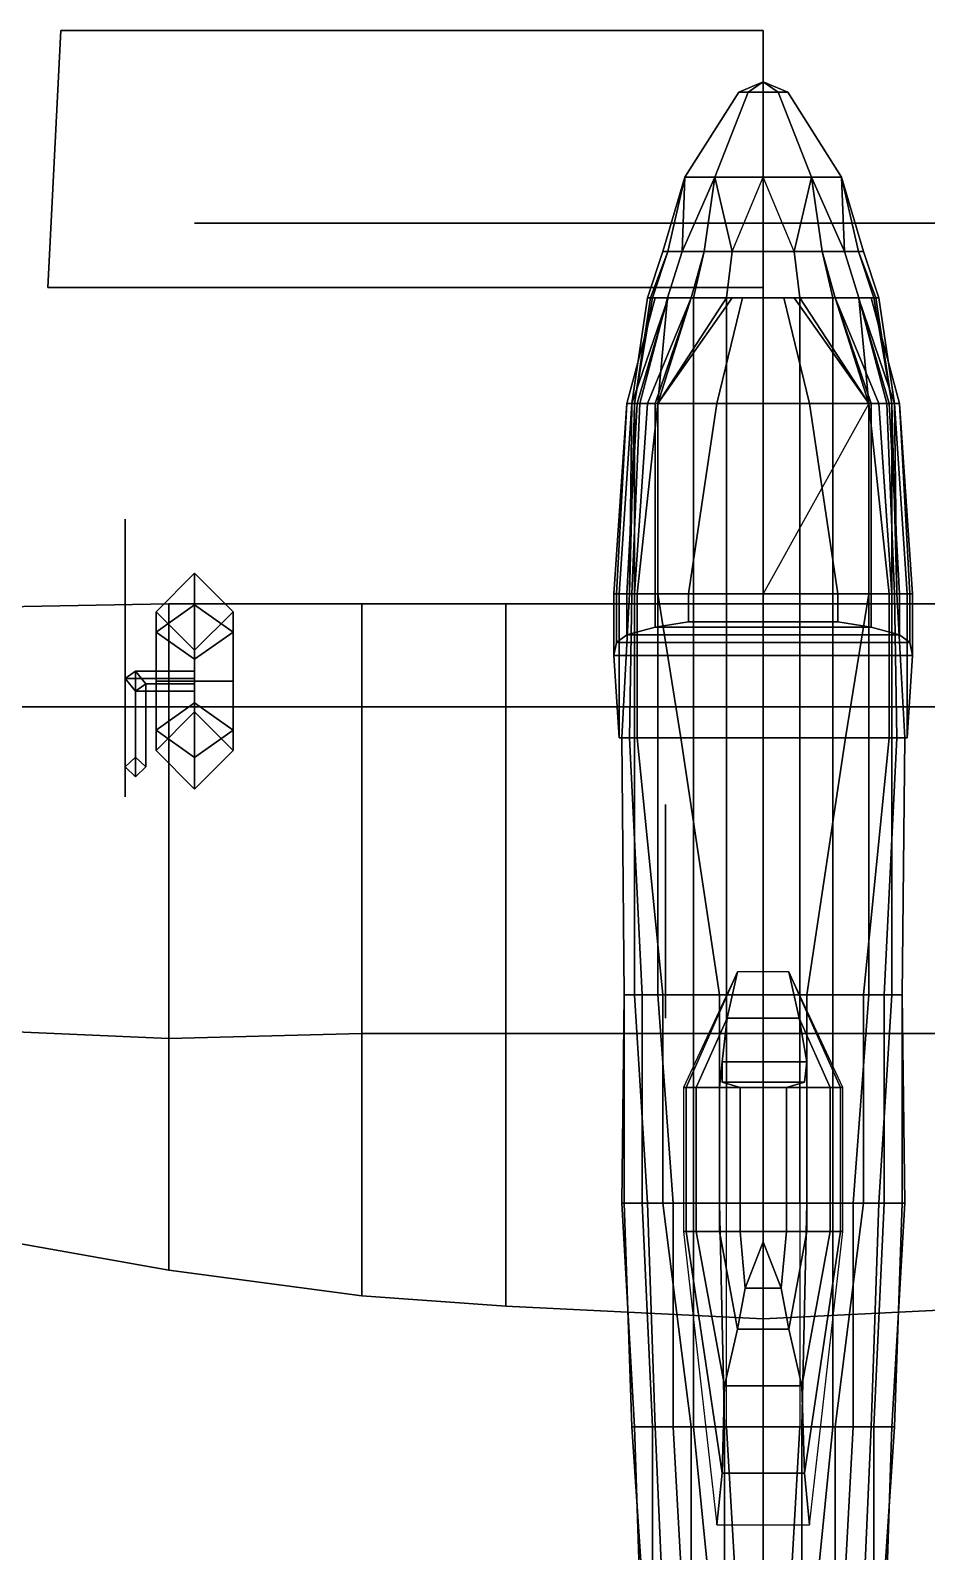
# Model space of a CAD drawing. Header units: millimetres. Extents: x -6.2 to 6.2, y -5.1 to 5.3.
# Drawn here: x -2.85 to 0.64, y -0.58 to 5.33 of the extents above; entities that cross this region are included whole.
import ezdxf

# ---------------------------------------------------------------- set-up
doc = ezdxf.new("R2010")
doc.units = ezdxf.units.MM
for name, color, linetype in [('doors', 4, 'Continuous'), ('propeller', 1, 'Continuous'), ('shassis', 3, 'Continuous'), ('wheels', 2, 'Continuous'), ('wing1', 5, 'Continuous'), ('wing2', 6, 'Continuous')]:
    doc.layers.add(name, color=color, linetype=linetype)

msp = doc.modelspace()

# ---------------------------------------------------------------- linework, layer by layer
for points in [[(-2.78, 4.33, -0.6795), (0, 4.33, -0.6795), (0, 5.33, -0.6995), (-2.73, 5.33, -0.6995)], [(0, 5.33, -0.9495), (0, 4.33, -0.9495), (-2.78, 4.33, -0.9495), (-2.73, 5.33, -0.9495)], [(-2.73, 5.33, -0.9495), (-2.78, 4.33, -0.9495), (-2.78, 4.33, -0.6795), (-2.73, 5.33, -0.6995)], [(-2.73, 5.33, -0.6995), (0, 5.33, -0.6995), (0, 5.33, -0.9495), (-2.73, 5.33, -0.9495)], [(0, 5.33, -0.6995), (0, 4.33, -0.6795), (0, 4.33, -0.9495), (0, 5.33, -0.9495)], [(-0.45, 4.29, 2.46), (-0.4375, 4.29, 2.6021), (-0.3709, 4.47, 2.5705), (-0.39, 4.47, 2.45)], [(-0.43, 4.29, 2.3179), (-0.45, 4.29, 2.46), (-0.39, 4.47, 2.45), (-0.3709, 4.47, 2.3295)], [(-0.4375, 4.29, 2.6021), (-0.3721, 4.29, 2.7304), (-0.3155, 4.47, 2.6792), (-0.3709, 4.47, 2.5705)], [(-0.3721, 4.29, 2.1896), (-0.43, 4.29, 2.3179), (-0.3709, 4.47, 2.3295), (-0.3155, 4.47, 2.2208)], [(-0.3721, 4.29, 2.7304), (-0.2704, 4.29, 2.8321), (-0.2292, 4.47, 2.7655), (-0.3155, 4.47, 2.6792)], [(-0.28, 4.29, 2.08), (-0.3721, 4.29, 2.1896), (-0.3155, 4.47, 2.2208), (-0.2292, 4.47, 2.1345)], [(-0.1421, 4.29, 2), (-0.28, 4.29, 2.08), (-0.2292, 4.47, 2.1345), (-0.1205, 4.47, 2.0791)], [(-0.2704, 4.29, 2.8321), (-0.1421, 4.29, 2.8975), (-0.1205, 4.47, 2.8209), (-0.2292, 4.47, 2.7655)], [(-0.1421, 4.29, 2.8975), (0, 4.29, 2.92), (0, 4.47, 2.84), (-0.1205, 4.47, 2.8209)], [(0, 4.29, 1.96), (-0.1421, 4.29, 2), (-0.1205, 4.47, 2.0791), (0, 4.47, 2.06)], [(0, 4.29, 2.92), (0.1421, 4.29, 2.8975), (0.1205, 4.47, 2.8209), (0, 4.47, 2.84)], [(0.1421, 4.29, 2), (0, 4.29, 1.96), (0, 4.47, 2.06), (0.1205, 4.47, 2.0791)], [(0.1421, 4.29, 2.8975), (0.2704, 4.29, 2.8321), (0.2292, 4.47, 2.7655), (0.1205, 4.47, 2.8209)], [(0.28, 4.29, 2.08), (0.1421, 4.29, 2), (0.1205, 4.47, 2.0791), (0.2292, 4.47, 2.1345)], [(0.2704, 4.29, 2.8321), (0.3721, 4.29, 2.7304), (0.3155, 4.47, 2.6792), (0.2292, 4.47, 2.7655)], [(0.3721, 4.29, 2.1896), (0.28, 4.29, 2.08), (0.2292, 4.47, 2.1345), (0.3155, 4.47, 2.2208)], [(0.3721, 4.29, 2.7304), (0.4375, 4.29, 2.6021), (0.3709, 4.47, 2.5705), (0.3155, 4.47, 2.6792)], [(0.43, 4.29, 2.3179), (0.3721, 4.29, 2.1896), (0.3155, 4.47, 2.2208), (0.3709, 4.47, 2.3295)], [(0.4375, 4.29, 2.6021), (0.45, 4.29, 2.46), (0.39, 4.47, 2.45), (0.3709, 4.47, 2.5705)], [(0.45, 4.29, 2.46), (0.43, 4.29, 2.3179), (0.3709, 4.47, 2.3295), (0.39, 4.47, 2.45)], [(-2.78, 4.33, -0.9495), (0, 4.33, -0.9495), (0, 4.33, -0.6795), (-2.78, 4.33, -0.6795)], [(-0.49, 3.88, 1.44), (-0.53, 3.88, 1.55), (-0.42, 4.29, 1.62), (-0.37, 4.29, 1.51)], [(-0.53, 3.88, 1.55), (-0.53, 3.88, 1.62), (-0.42, 4.29, 1.71), (-0.42, 4.29, 1.62)], [(-0.53, 3.88, 1.62), (-0.51, 3.88, 1.68), (-0.37, 4.29, 1.81), (-0.42, 4.29, 1.71)], [(-0.51, 3.88, 1.68), (-0.45, 3.88, 1.77), (-0.28, 4.29, 1.89), (-0.37, 4.29, 1.81)], [(-0.5, 3.88, 2.28), (-0.51, 3.88, 2.46), (-0.45, 4.29, 2.46), (-0.43, 4.29, 2.3179)], [(-0.51, 3.88, 2.46), (-0.5, 3.88, 2.59), (-0.4375, 4.29, 2.6021), (-0.45, 4.29, 2.46)], [(-0.48, 3.88, 2.16), (-0.5, 3.88, 2.28), (-0.43, 4.29, 2.3179), (-0.3721, 4.29, 2.1896)], [(-0.5, 3.88, 2.59), (-0.41, 3.88, 2.77), (-0.3721, 4.29, 2.7304), (-0.4375, 4.29, 2.6021)], [(-0.42, 3.88, 1.36), (-0.49, 3.88, 1.44), (-0.37, 4.29, 1.51), (-0.28, 4.29, 1.43)], [(-0.41, 3.88, 1.97), (-0.48, 3.88, 2.16), (-0.3721, 4.29, 2.1896), (-0.28, 4.29, 2.08)], [(-0.45, 3.88, 1.77), (-0.41, 3.88, 1.87), (-0.12, 4.29, 1.96), (-0.28, 4.29, 1.89)], [(-0.18, 3.88, 1.28), (-0.42, 3.88, 1.36), (-0.28, 4.29, 1.43), (-0.08, 4.29, 1.35)], [(0.37, 4.29, 1.51), (-0.37, 4.29, 1.51), (-0.42, 4.29, 1.62), (0.42, 4.29, 1.62)], [(0.42, 4.29, 1.62), (-0.42, 4.29, 1.62), (-0.42, 4.29, 1.71), (0.42, 4.29, 1.71)], [(0.42, 4.29, 1.71), (-0.42, 4.29, 1.71), (-0.37, 4.29, 1.81), (0.37, 4.29, 1.81)], [(-0.41, 3.88, 1.87), (0, 3.88, 1.89), (0, 4.29, 1.96), (-0.12, 4.29, 1.96)], [(-0.41, 3.88, 1.87), (-0.41, 3.88, 1.97), (-0.28, 4.29, 2.08), (-0.1421, 4.29, 2)], [(0, 3.88, 1.89), (-0.41, 3.88, 1.87), (-0.1421, 4.29, 2), (0, 4.29, 1.96)], [(-0.41, 3.88, 2.77), (-0.2704, 3.88, 2.9), (-0.2704, 4.29, 2.8321), (-0.3721, 4.29, 2.7304)], [(0.28, 4.29, 1.43), (-0.28, 4.29, 1.43), (-0.37, 4.29, 1.51), (0.37, 4.29, 1.51)], [(0.37, 4.29, 1.81), (-0.37, 4.29, 1.81), (-0.28, 4.29, 1.89), (0.28, 4.29, 1.89)], [(0.08, 4.29, 1.35), (-0.08, 4.29, 1.35), (-0.28, 4.29, 1.43), (0.28, 4.29, 1.43)], [(0.28, 4.29, 1.89), (-0.28, 4.29, 1.89), (-0.12, 4.29, 1.96), (0.12, 4.29, 1.96)], [(-0.2704, 3.88, 2.9), (-0.1421, 3.88, 2.9575), (-0.1421, 4.29, 2.8975), (-0.2704, 4.29, 2.8321)], [(0.18, 3.88, 1.28), (-0.18, 3.88, 1.28), (-0.08, 4.29, 1.35), (0.08, 4.29, 1.35)], [(-0.1421, 3.88, 2.9575), (0, 3.88, 2.98), (0, 4.29, 2.92), (-0.1421, 4.29, 2.8975)], [(0.12, 4.29, 1.96), (0, 4.29, 1.96), (0, 3.88, 1.89), (0.41, 3.88, 1.87)], [(0, 4.29, 1.96), (0.1421, 4.29, 2), (0.41, 3.88, 1.87), (0, 3.88, 1.89)], [(0.1421, 4.29, 2.8975), (0, 4.29, 2.92), (0, 3.88, 2.98), (0.1421, 3.88, 2.9575)], [(0.08, 4.29, 1.35), (0.28, 4.29, 1.43), (0.42, 3.88, 1.36), (0.18, 3.88, 1.28)], [(0.28, 4.29, 1.89), (0.12, 4.29, 1.96), (0.41, 3.88, 1.87), (0.45, 3.88, 1.77)], [(0.1421, 4.29, 2), (0.28, 4.29, 2.08), (0.41, 3.88, 1.97), (0.41, 3.88, 1.87)], [(0.2704, 4.29, 2.8321), (0.1421, 4.29, 2.8975), (0.1421, 3.88, 2.9575), (0.2704, 3.88, 2.9)], [(0.3721, 4.29, 2.7304), (0.2704, 4.29, 2.8321), (0.2704, 3.88, 2.9), (0.41, 3.88, 2.77)], [(0.37, 4.29, 1.81), (0.28, 4.29, 1.89), (0.45, 3.88, 1.77), (0.51, 3.88, 1.68)], [(0.28, 4.29, 1.43), (0.37, 4.29, 1.51), (0.49, 3.88, 1.44), (0.42, 3.88, 1.36)], [(0.28, 4.29, 2.08), (0.3721, 4.29, 2.1896), (0.48, 3.88, 2.16), (0.41, 3.88, 1.97)], [(0.37, 4.29, 1.51), (0.42, 4.29, 1.62), (0.53, 3.88, 1.55), (0.49, 3.88, 1.44)], [(0.42, 4.29, 1.71), (0.37, 4.29, 1.81), (0.51, 3.88, 1.68), (0.53, 3.88, 1.62)], [(0.4375, 4.29, 2.6021), (0.3721, 4.29, 2.7304), (0.41, 3.88, 2.77), (0.5, 3.88, 2.59)], [(0.3721, 4.29, 2.1896), (0.43, 4.29, 2.3179), (0.5, 3.88, 2.28), (0.48, 3.88, 2.16)], [(0.42, 4.29, 1.62), (0.42, 4.29, 1.71), (0.53, 3.88, 1.62), (0.53, 3.88, 1.55)], [(0.43, 4.29, 2.3179), (0.45, 4.29, 2.46), (0.51, 3.88, 2.46), (0.5, 3.88, 2.28)], [(0.45, 4.29, 2.46), (0.4375, 4.29, 2.6021), (0.5, 3.88, 2.59), (0.51, 3.88, 2.46)], [(-0.58, 3.14, 1.74), (-0.56, 3.14, 1.85), (-0.51, 3.88, 1.68), (-0.53, 3.88, 1.62)], [(-0.57, 3.14, 1.63), (-0.58, 3.14, 1.74), (-0.53, 3.88, 1.62), (-0.53, 3.88, 1.55)], [(-0.53, 3.14, 1.48), (-0.57, 3.14, 1.63), (-0.53, 3.88, 1.55), (-0.49, 3.88, 1.44)], [(-0.56, 3.14, 1.85), (-0.5, 3.14, 2), (-0.45, 3.88, 1.77), (-0.51, 3.88, 1.68)], [(-0.42, 3.14, 1.38), (-0.53, 3.14, 1.48), (-0.49, 3.88, 1.44), (-0.42, 3.88, 1.36)], [(-0.51, 3.14, 2.19), (-0.52, 3.14, 2.36), (-0.5, 3.88, 2.28), (-0.48, 3.88, 2.16)], [(-0.52, 3.14, 2.54), (-0.5, 3.14, 2.67), (-0.5, 3.88, 2.59), (-0.51, 3.88, 2.46)], [(-0.52, 3.14, 2.36), (-0.52, 3.14, 2.54), (-0.51, 3.88, 2.46), (-0.5, 3.88, 2.28)], [(-0.49, 3.14, 2.09), (-0.51, 3.14, 2.19), (-0.48, 3.88, 2.16), (-0.41, 3.88, 1.97)], [(-0.5, 3.14, 2), (-0.49, 3.14, 2.09), (-0.41, 3.88, 1.87), (-0.45, 3.88, 1.77)], [(-0.5, 3.14, 2.67), (-0.41, 3.14, 2.84), (-0.41, 3.88, 2.77), (-0.5, 3.88, 2.59)], [(-0.49, 3.14, 2.09), (0, 3.14, 2.07), (0, 3.88, 1.89), (-0.41, 3.88, 1.87)], [(-0.41, 3.14, 1.95), (-0.49, 3.14, 2.09), (-0.41, 3.88, 1.97), (-0.41, 3.88, 1.87)], [(-0.29, 3.14, 1.32), (-0.42, 3.14, 1.38), (-0.42, 3.88, 1.36), (-0.18, 3.88, 1.28)], [(-0.41, 3.14, 2.84), (-0.2704, 3.14, 2.97), (-0.2704, 3.88, 2.9), (-0.41, 3.88, 2.77)], [(0, 3.14, 1.89), (-0.41, 3.14, 1.95), (-0.41, 3.88, 1.87), (0, 3.88, 1.81)], [(0, 3.14, 1.3), (-0.29, 3.14, 1.32), (-0.18, 3.88, 1.28), (0, 3.88, 1.28)], [(-0.2704, 3.14, 2.97), (-0.1421, 3.14, 3.02), (-0.1421, 3.88, 2.9575), (-0.2704, 3.88, 2.9)], [(-0.1421, 3.14, 3.02), (0, 3.14, 3.04), (0, 3.88, 2.98), (-0.1421, 3.88, 2.9575)], [(0, 3.88, 1.81), (0.41, 3.88, 1.87), (0.41, 3.14, 1.95), (0, 3.14, 1.89)], [(0, 3.88, 1.28), (0.18, 3.88, 1.28), (0.29, 3.14, 1.32), (0, 3.14, 1.3)], [(0.41, 3.88, 1.87), (0, 3.88, 1.89), (0, 3.14, 2.07), (0.49, 3.14, 2.09)], [(0.41, 3.88, 1.87), (0.41, 3.88, 1.97), (0, 3.14, 2.07), (0.49, 3.14, 2.09)], [(0.1421, 3.88, 2.9575), (0, 3.88, 2.98), (0, 3.14, 3.04), (0.1421, 3.14, 3.02)], [(0.2704, 3.88, 2.9), (0.1421, 3.88, 2.9575), (0.1421, 3.14, 3.02), (0.2704, 3.14, 2.97)], [(0.18, 3.88, 1.28), (0.42, 3.88, 1.36), (0.42, 3.14, 1.38), (0.29, 3.14, 1.32)], [(0.41, 3.88, 2.77), (0.2704, 3.88, 2.9), (0.2704, 3.14, 2.97), (0.41, 3.14, 2.84)], [(0.45, 3.88, 1.77), (0.41, 3.88, 1.87), (0.49, 3.14, 2.09), (0.5, 3.14, 2)], [(0.5, 3.88, 2.59), (0.41, 3.88, 2.77), (0.41, 3.14, 2.84), (0.5, 3.14, 2.67)], [(0.41, 3.88, 1.97), (0.48, 3.88, 2.16), (0.51, 3.14, 2.19), (0.49, 3.14, 2.09)], [(0.42, 3.88, 1.36), (0.49, 3.88, 1.44), (0.53, 3.14, 1.48), (0.42, 3.14, 1.38)], [(0.51, 3.88, 1.68), (0.45, 3.88, 1.77), (0.5, 3.14, 2), (0.56, 3.14, 1.85)], [(0.48, 3.88, 2.16), (0.5, 3.88, 2.28), (0.52, 3.14, 2.36), (0.51, 3.14, 2.19)], [(0.49, 3.88, 1.44), (0.53, 3.88, 1.55), (0.57, 3.14, 1.63), (0.53, 3.14, 1.48)], [(0.5, 3.88, 2.28), (0.51, 3.88, 2.46), (0.52, 3.14, 2.54), (0.52, 3.14, 2.36)], [(0.51, 3.88, 2.46), (0.5, 3.88, 2.59), (0.5, 3.14, 2.67), (0.52, 3.14, 2.54)], [(0.53, 3.88, 1.62), (0.51, 3.88, 1.68), (0.56, 3.14, 1.85), (0.58, 3.14, 1.74)], [(0.53, 3.88, 1.55), (0.53, 3.88, 1.62), (0.58, 3.14, 1.74), (0.57, 3.14, 1.63)], [(-0.58, 2.9, 1.61), (-0.56, 2.58, 1.85), (-0.56, 3.14, 1.85), (-0.58, 3.14, 1.74)], [(-0.57, 2.95, 1.54), (-0.58, 2.9, 1.61), (-0.58, 3.14, 1.74), (-0.57, 3.14, 1.63)], [(-0.53, 2.98, 1.48), (-0.57, 2.95, 1.54), (-0.57, 3.14, 1.63), (-0.53, 3.14, 1.48)], [(-0.56, 2.58, 1.85), (-0.5, 2.58, 2), (-0.5, 3.14, 2), (-0.56, 3.14, 1.85)], [(-0.52, 2.58, 1.93), (-0.55, 2.58, 2.21), (-0.52, 3.14, 2.36), (-0.51, 3.14, 2.19)], [(-0.55, 2.58, 2.46), (-0.5, 2.58, 2.68), (-0.5, 3.14, 2.67), (-0.52, 3.14, 2.54)], [(-0.55, 2.58, 2.21), (-0.55, 2.58, 2.46), (-0.52, 3.14, 2.54), (-0.52, 3.14, 2.36)], [(-0.42, 3.01, 1.41), (-0.53, 2.98, 1.48), (-0.53, 3.14, 1.48), (-0.42, 3.14, 1.38)], [(-0.49, 2.58, 1.63), (-0.52, 2.58, 1.93), (-0.51, 3.14, 2.19), (-0.49, 3.14, 2.09)], [(-0.5, 2.58, 2), (-0.49, 2.58, 2.09), (-0.49, 3.14, 2.09), (-0.5, 3.14, 2)], [(-0.5, 2.58, 2.68), (-0.41, 2.58, 2.85), (-0.41, 3.14, 2.84), (-0.5, 3.14, 2.67)], [(-0.32, 2.58, 1.51), (-0.49, 2.58, 1.63), (-0.49, 3.14, 2.09), (-0.41, 3.14, 1.95)], [(-0.49, 2.58, 2.09), (0, 2.58, 2.07), (0, 3.14, 2.07), (-0.49, 3.14, 2.09)], [(-0.29, 3.03, 1.37), (-0.42, 3.01, 1.41), (-0.42, 3.14, 1.38), (-0.29, 3.14, 1.32)], [(-0.41, 2.58, 2.85), (-0.2704, 2.58, 2.98), (-0.2704, 3.14, 2.97), (-0.41, 3.14, 2.84)], [(0, 2.58, 1.48), (-0.32, 2.58, 1.51), (-0.41, 3.14, 1.95), (0, 3.14, 1.89)], [(0, 3.03, 1.34), (-0.29, 3.03, 1.37), (-0.29, 3.14, 1.32), (0, 3.14, 1.3)], [(-0.2704, 2.58, 2.98), (-0.1421, 2.58, 3.03), (-0.1421, 3.14, 3.02), (-0.2704, 3.14, 2.97)], [(-0.1421, 2.58, 3.03), (0, 2.58, 3.05), (0, 3.14, 3.04), (-0.1421, 3.14, 3.02)], [(0, 3.14, 1.3), (0.29, 3.14, 1.32), (0.29, 3.03, 1.37), (0, 3.03, 1.34)], [(0, 3.14, 1.89), (0.41, 3.14, 1.95), (0.32, 2.58, 1.51), (0, 2.58, 1.48)], [(0.49, 3.14, 2.09), (0, 3.14, 2.07), (0, 2.58, 2.07), (0.49, 2.58, 2.09)], [(0.1421, 3.14, 3.02), (0, 3.14, 3.04), (0, 2.58, 3.05), (0.1421, 2.58, 3.03)], [(0.2704, 3.14, 2.97), (0.1421, 3.14, 3.02), (0.1421, 2.58, 3.03), (0.2704, 2.58, 2.98)], [(0.41, 3.14, 2.84), (0.2704, 3.14, 2.97), (0.2704, 2.58, 2.98), (0.41, 2.58, 2.85)], [(0.29, 3.14, 1.32), (0.42, 3.14, 1.38), (0.42, 3.01, 1.41), (0.29, 3.03, 1.37)], [(0.41, 3.14, 1.95), (0.49, 3.14, 2.09), (0.49, 2.58, 1.63), (0.32, 2.58, 1.51)], [(0.5, 3.14, 2.67), (0.41, 3.14, 2.84), (0.41, 2.58, 2.85), (0.5, 2.58, 2.68)], [(0.42, 3.14, 1.38), (0.53, 3.14, 1.48), (0.53, 2.98, 1.48), (0.42, 3.01, 1.41)], [(0.5, 3.14, 2), (0.49, 3.14, 2.09), (0.49, 2.58, 2.09), (0.5, 2.58, 2)], [(0.49, 3.14, 2.09), (0.51, 3.14, 2.19), (0.52, 2.58, 1.93), (0.49, 2.58, 1.63)], [(0.56, 3.14, 1.85), (0.5, 3.14, 2), (0.5, 2.58, 2), (0.56, 2.58, 1.85)], [(0.52, 3.14, 2.54), (0.5, 3.14, 2.67), (0.5, 2.58, 2.68), (0.55, 2.58, 2.46)], [(0.51, 3.14, 2.19), (0.52, 3.14, 2.36), (0.55, 2.58, 2.21), (0.52, 2.58, 1.93)], [(0.52, 3.14, 2.36), (0.52, 3.14, 2.54), (0.55, 2.58, 2.46), (0.55, 2.58, 2.21)], [(0.53, 3.14, 1.48), (0.57, 3.14, 1.63), (0.57, 2.95, 1.54), (0.53, 2.98, 1.48)], [(0.58, 3.14, 1.74), (0.56, 3.14, 1.85), (0.56, 2.58, 1.85), (0.58, 2.9, 1.61)], [(0.57, 3.14, 1.63), (0.58, 3.14, 1.74), (0.58, 2.9, 1.61), (0.57, 2.95, 1.54)], [(0.42, 3.01, 1.41), (-0.42, 3.01, 1.41), (-0.29, 3.03, 1.37), (0.29, 3.03, 1.37)], [(0.57, 2.95, 1.54), (-0.57, 2.95, 1.54), (-0.53, 2.98, 1.48), (0.53, 2.98, 1.48)], [(0.53, 2.98, 1.48), (-0.53, 2.98, 1.48), (-0.42, 3.01, 1.41), (0.42, 3.01, 1.41)], [(0.58, 2.9, 1.61), (-0.58, 2.9, 1.61), (-0.57, 2.95, 1.54), (0.57, 2.95, 1.54)], [(0.56, 2.58, 1.85), (-0.56, 2.58, 1.85), (-0.58, 2.9, 1.61), (0.58, 2.9, 1.61)], [(-0.54, 1.58, 2.17), (-0.54, 1.58, 2.54), (-0.55, 2.58, 2.46), (-0.55, 2.58, 2.21)], [(-0.47, 1.58, 1.83), (-0.54, 1.58, 2.17), (-0.55, 2.58, 2.21), (-0.52, 2.58, 1.93)], [(-0.54, 1.58, 2.54), (-0.5, 1.58, 2.71), (-0.5, 2.58, 2.68), (-0.55, 2.58, 2.46)], [(-0.39, 1.58, 1.59), (-0.47, 1.58, 1.83), (-0.52, 2.58, 1.93), (-0.49, 2.58, 1.63)], [(-0.5, 1.58, 2.71), (-0.41, 1.58, 2.86), (-0.41, 2.58, 2.85), (-0.5, 2.58, 2.68)], [(-0.17, 1.58, 1.51), (-0.39, 1.58, 1.59), (-0.49, 2.58, 1.63), (-0.32, 2.58, 1.51)], [(-0.41, 1.58, 2.86), (-0.2704, 1.58, 2.99), (-0.2704, 2.58, 2.98), (-0.41, 2.58, 2.85)], [(0, 1.58, 1.5), (-0.17, 1.58, 1.51), (-0.32, 2.58, 1.51), (0, 2.58, 1.48)], [(-0.2704, 1.58, 2.99), (-0.1421, 1.58, 3.06), (-0.1421, 2.58, 3.03), (-0.2704, 2.58, 2.98)], [(-0.1421, 1.58, 3.06), (0, 1.58, 3.07), (0, 2.58, 3.05), (-0.1421, 2.58, 3.03)], [(0, 2.58, 1.48), (0.32, 2.58, 1.51), (0.17, 1.58, 1.51), (0, 1.58, 1.5)], [(0.1421, 2.58, 3.03), (0, 2.58, 3.05), (0, 1.58, 3.07), (0.1421, 1.58, 3.06)], [(0.2704, 2.58, 2.98), (0.1421, 2.58, 3.03), (0.1421, 1.58, 3.06), (0.2704, 1.58, 2.99)], [(0.32, 2.58, 1.51), (0.49, 2.58, 1.63), (0.39, 1.58, 1.59), (0.17, 1.58, 1.51)], [(0.41, 2.58, 2.85), (0.2704, 2.58, 2.98), (0.2704, 1.58, 2.99), (0.41, 1.58, 2.86)], [(0.49, 2.58, 1.63), (0.52, 2.58, 1.93), (0.47, 1.58, 1.83), (0.39, 1.58, 1.59)], [(0.5, 2.58, 2.68), (0.41, 2.58, 2.85), (0.41, 1.58, 2.86), (0.5, 1.58, 2.71)], [(0.52, 2.58, 1.93), (0.55, 2.58, 2.21), (0.54, 1.58, 2.17), (0.47, 1.58, 1.83)], [(0.55, 2.58, 2.46), (0.5, 2.58, 2.68), (0.5, 1.58, 2.71), (0.54, 1.58, 2.54)], [(0.55, 2.58, 2.21), (0.55, 2.58, 2.46), (0.54, 1.58, 2.54), (0.54, 1.58, 2.17)], [(-0.31, 1.22, 2.94), (-0.3, 1.22, 3.06), (-0.1, 1.67, 3.06), (-0.1, 1.67, 2.94)], [(-0.3, 1.22, 3.06), (-0.26, 1.22, 3.2), (-0.14, 1.49, 3.2), (-0.1, 1.67, 3.06)], [(-0.1, 1.67, 3.06), (-0.14, 1.49, 3.2), (0.14, 1.49, 3.2), (0.1, 1.67, 3.06)], [(0.1, 1.67, 3.06), (0.14, 1.49, 3.2), (0.26, 1.22, 3.2), (0.3, 1.22, 3.06)], [(0.1, 1.67, 2.94), (0.1, 1.67, 3.06), (0.3, 1.22, 3.06), (0.31, 1.22, 2.94)], [(-0.47, 0.77, 1.88), (-0.55, 0.77, 2.23), (-0.54, 1.58, 2.17), (-0.47, 1.58, 1.83)], [(-0.55, 0.77, 2.23), (-0.54, 0.77, 2.48), (-0.54, 1.58, 2.54), (-0.54, 1.58, 2.17)], [(-0.54, 0.77, 2.48), (-0.45, 0.77, 2.76), (-0.5, 1.58, 2.71), (-0.54, 1.58, 2.54)], [(-0.45, 0.77, 2.76), (-0.35, 0.77, 2.91), (-0.41, 1.58, 2.86), (-0.5, 1.58, 2.71)], [(-0.39, 0.77, 1.73), (-0.47, 0.77, 1.88), (-0.47, 1.58, 1.83), (-0.39, 1.58, 1.59)], [(-0.35, 0.77, 2.91), (-0.2704, 0.77, 2.98), (-0.2704, 1.58, 2.99), (-0.41, 1.58, 2.86)], [(-0.17, 0.77, 1.59), (-0.39, 0.77, 1.73), (-0.39, 1.58, 1.59), (-0.17, 1.58, 1.51)], [(-0.2704, 0.77, 2.98), (-0.1421, 0.77, 3.04), (-0.1421, 1.58, 3.06), (-0.2704, 1.58, 2.99)], [(0, 0.77, 1.55), (-0.17, 0.77, 1.59), (-0.17, 1.58, 1.51), (0, 1.58, 1.5)], [(-0.1421, 0.77, 3.04), (0, 0.77, 3.07), (0, 1.58, 3.07), (-0.1421, 1.58, 3.06)], [(0, 1.58, 1.5), (0.17, 1.58, 1.51), (0.17, 0.77, 1.59), (0, 0.77, 1.55)], [(0.1421, 1.58, 3.06), (0, 1.58, 3.07), (0, 0.77, 3.07), (0.1421, 0.77, 3.04)], [(0.2704, 1.58, 2.99), (0.1421, 1.58, 3.06), (0.1421, 0.77, 3.04), (0.2704, 0.77, 2.98)], [(0.17, 1.58, 1.51), (0.39, 1.58, 1.59), (0.39, 0.77, 1.73), (0.17, 0.77, 1.59)], [(0.41, 1.58, 2.86), (0.2704, 1.58, 2.99), (0.2704, 0.77, 2.98), (0.35, 0.77, 2.91)], [(0.5, 1.58, 2.71), (0.41, 1.58, 2.86), (0.35, 0.77, 2.91), (0.45, 0.77, 2.76)], [(0.39, 1.58, 1.59), (0.47, 1.58, 1.83), (0.47, 0.77, 1.88), (0.39, 0.77, 1.73)], [(0.54, 1.58, 2.54), (0.5, 1.58, 2.71), (0.45, 0.77, 2.76), (0.54, 0.77, 2.48)], [(0.47, 1.58, 1.83), (0.54, 1.58, 2.17), (0.55, 0.77, 2.23), (0.47, 0.77, 1.88)], [(0.54, 1.58, 2.17), (0.54, 1.58, 2.54), (0.54, 0.77, 2.48), (0.55, 0.77, 2.23)], [(-0.26, 1.22, 3.2), (-0.17, 1.22, 3.33), (-0.16, 1.32, 3.33), (-0.14, 1.49, 3.2)], [(-0.14, 1.49, 3.2), (-0.16, 1.32, 3.33), (0.17, 1.32, 3.33), (0.14, 1.49, 3.2)], [(0.14, 1.49, 3.2), (0.17, 1.32, 3.33), (0.17, 1.22, 3.33), (0.26, 1.22, 3.2)], [(-0.17, 1.22, 3.33), (-0.09, 1.22, 3.38), (-0.16, 1.24, 3.36), (-0.16, 1.32, 3.33)], [(-0.16, 1.32, 3.33), (-0.16, 1.24, 3.36), (0.16, 1.24, 3.36), (0.17, 1.32, 3.33)], [(0.17, 1.32, 3.33), (0.16, 1.24, 3.36), (0.09, 1.22, 3.38), (0.17, 1.22, 3.33)], [(-0.31, 0.77, 2.94), (-0.3, 0.77, 3.06), (-0.3, 1.22, 3.06), (-0.31, 1.22, 2.94)], [(-0.3, 0.77, 3.06), (-0.26, 0.77, 3.2), (-0.26, 1.22, 3.2), (-0.3, 1.22, 3.06)], [(-0.26, 0.77, 3.2), (-0.17, 0.77, 3.33), (-0.17, 1.22, 3.33), (-0.26, 1.22, 3.2)], [(-0.17, 0.77, 3.33), (-0.09, 0.77, 3.38), (-0.09, 1.22, 3.38), (-0.17, 1.22, 3.33)], [(-0.09, 1.22, 3.38), (0, 1.22, 3.39), (0, 1.24, 3.38), (-0.16, 1.24, 3.36)], [(-0.16, 1.24, 3.36), (0, 1.24, 3.38), (0, 1.24, 3.38), (0.16, 1.24, 3.36)], [(-0.09, 0.77, 3.38), (0, 0.77, 3.39), (0, 1.22, 3.39), (-0.09, 1.22, 3.38)], [(0.16, 1.24, 3.36), (0, 1.24, 3.38), (0, 1.22, 3.39), (0.09, 1.22, 3.38)], [(0.09, 1.22, 3.38), (0, 1.22, 3.39), (0, 0.77, 3.39), (0.09, 0.77, 3.38)], [(0.17, 1.22, 3.33), (0.09, 1.22, 3.38), (0.09, 0.77, 3.38), (0.17, 0.77, 3.33)], [(0.26, 1.22, 3.2), (0.17, 1.22, 3.33), (0.17, 0.77, 3.33), (0.26, 0.77, 3.2)], [(0.3, 1.22, 3.06), (0.26, 1.22, 3.2), (0.26, 0.77, 3.2), (0.3, 0.77, 3.06)], [(0.31, 1.22, 2.94), (0.3, 1.22, 3.06), (0.3, 0.77, 3.06), (0.31, 0.77, 2.94)], [(-0.5, -0.1, 2.2), (-0.51, -0.1, 2.45), (-0.54, 0.77, 2.48), (-0.55, 0.77, 2.23)], [(-0.43, -0.1, 1.85), (-0.5, -0.1, 2.2), (-0.55, 0.77, 2.23), (-0.47, 0.77, 1.88)], [(-0.51, -0.1, 2.45), (-0.42, -0.1, 2.73), (-0.45, 0.77, 2.76), (-0.54, 0.77, 2.48)], [(-0.28, -0.1, 1.7), (-0.43, -0.1, 1.85), (-0.47, 0.77, 1.88), (-0.39, 0.77, 1.73)], [(-0.42, -0.1, 2.73), (-0.35, -0.1, 2.85), (-0.35, 0.77, 2.91), (-0.45, 0.77, 2.76)], [(-0.15, -0.1, 1.62), (-0.28, -0.1, 1.7), (-0.39, 0.77, 1.73), (-0.17, 0.77, 1.59)], [(-0.35, -0.1, 2.85), (-0.2704, -0.1, 2.94), (-0.2704, 0.77, 2.98), (-0.35, 0.77, 2.91)], [(-0.31, 0.66, 2.94), (-0.3, 0.66, 3.06), (-0.3, 0.77, 3.06), (-0.31, 0.77, 2.94)], [(-0.3, 0.66, 3.06), (-0.26, 0.66, 3.19), (-0.26, 0.77, 3.2), (-0.3, 0.77, 3.06)], [(-0.2704, -0.1, 2.94), (-0.1421, -0.1, 3.01), (-0.1421, 0.77, 3.04), (-0.2704, 0.77, 2.98)], [(-0.26, 0.66, 3.19), (-0.17, 0.66, 3.31), (-0.17, 0.77, 3.33), (-0.26, 0.77, 3.2)], [(0, -0.1, 1.6), (-0.15, -0.1, 1.62), (-0.17, 0.77, 1.59), (0, 0.77, 1.55)], [(-0.17, 0.66, 3.31), (-0.09, 0.66, 3.36), (-0.09, 0.77, 3.38), (-0.17, 0.77, 3.33)], [(-0.09, 0.66, 3.36), (0, 0.66, 3.38), (0, 0.77, 3.39), (-0.09, 0.77, 3.38)], [(0, 0.77, 1.55), (0.17, 0.77, 1.59), (0.15, -0.1, 1.62), (0, -0.1, 1.6)], [(0.09, 0.77, 3.38), (0, 0.77, 3.39), (0, 0.66, 3.38), (0.09, 0.66, 3.36)], [(0.17, 0.77, 3.33), (0.09, 0.77, 3.38), (0.09, 0.66, 3.36), (0.17, 0.66, 3.31)], [(0.2704, 0.77, 2.98), (0.1421, 0.77, 3.04), (0.1421, -0.1, 3.01), (0.2704, -0.1, 2.94)], [(0.17, 0.77, 1.59), (0.39, 0.77, 1.73), (0.28, -0.1, 1.7), (0.15, -0.1, 1.62)], [(0.26, 0.77, 3.2), (0.17, 0.77, 3.33), (0.17, 0.66, 3.31), (0.26, 0.66, 3.19)], [(0.3, 0.77, 3.06), (0.26, 0.77, 3.2), (0.26, 0.66, 3.19), (0.3, 0.66, 3.06)], [(0.35, 0.77, 2.91), (0.2704, 0.77, 2.98), (0.2704, -0.1, 2.94), (0.35, -0.1, 2.85)], [(0.39, 0.77, 1.73), (0.47, 0.77, 1.88), (0.43, -0.1, 1.85), (0.28, -0.1, 1.7)], [(0.31, 0.77, 2.94), (0.3, 0.77, 3.06), (0.3, 0.66, 3.06), (0.31, 0.66, 2.94)], [(0.45, 0.77, 2.76), (0.35, 0.77, 2.91), (0.35, -0.1, 2.85), (0.42, -0.1, 2.73)], [(0.54, 0.77, 2.48), (0.45, 0.77, 2.76), (0.42, -0.1, 2.73), (0.51, -0.1, 2.45)], [(0.47, 0.77, 1.88), (0.55, 0.77, 2.23), (0.5, -0.1, 2.2), (0.43, -0.1, 1.85)], [(0.55, 0.77, 2.23), (0.54, 0.77, 2.48), (0.51, -0.1, 2.45), (0.5, -0.1, 2.2)], [(-0.18, -0.48, 2.94), (-0.16, -0.28, 3.06), (-0.3, 0.66, 3.06), (-0.31, 0.66, 2.94)], [(-0.16, -0.28, 3.06), (-0.15, 0.06, 3.19), (-0.26, 0.66, 3.19), (-0.3, 0.66, 3.06)], [(-0.15, 0.06, 3.19), (-0.1, 0.28, 3.28), (-0.17, 0.66, 3.31), (-0.26, 0.66, 3.19)], [(-0.1, 0.28, 3.28), (-0.07, 0.44, 3.33), (-0.09, 0.66, 3.36), (-0.17, 0.66, 3.31)], [(-0.07, 0.44, 3.33), (0, 0.62, 3.37), (0, 0.66, 3.38), (-0.09, 0.66, 3.36)], [(0.09, 0.66, 3.36), (0, 0.66, 3.38), (0, 0.62, 3.37), (0.07, 0.44, 3.33)], [(0.17, 0.66, 3.31), (0.09, 0.66, 3.36), (0.07, 0.44, 3.33), (0.1, 0.28, 3.28)], [(0.26, 0.66, 3.19), (0.17, 0.66, 3.31), (0.1, 0.28, 3.28), (0.15, 0.06, 3.19)], [(0.3, 0.66, 3.06), (0.26, 0.66, 3.19), (0.15, 0.06, 3.19), (0.16, -0.28, 3.06)], [(0.31, 0.66, 2.94), (0.3, 0.66, 3.06), (0.16, -0.28, 3.06), (0.18, -0.48, 2.94)], [(0.07, 0.44, 3.33), (0, 0.62, 3.37), (0, 0.62, 3.37), (-0.07, 0.44, 3.33)], [(0.1, 0.28, 3.28), (0.07, 0.44, 3.33), (-0.07, 0.44, 3.33), (-0.1, 0.28, 3.28)], [(0.15, 0.06, 3.19), (0.1, 0.28, 3.28), (-0.1, 0.28, 3.28), (-0.15, 0.06, 3.19)], [(0.16, -0.28, 3.06), (0.15, 0.06, 3.19), (-0.15, 0.06, 3.19), (-0.16, -0.28, 3.06)], [(-0.47, -1.01, 2.25), (-0.45, -1.01, 2.53), (-0.51, -0.1, 2.45), (-0.5, -0.1, 2.2)], [(-0.45, -1.01, 2.53), (-0.38, -1.01, 2.74), (-0.42, -0.1, 2.73), (-0.51, -0.1, 2.45)], [(-0.43, -1.01, 2.08), (-0.47, -1.01, 2.25), (-0.5, -0.1, 2.2), (-0.43, -0.1, 1.85)], [(-0.28, -1.01, 1.84), (-0.43, -1.01, 2.08), (-0.43, -0.1, 1.85), (-0.28, -0.1, 1.7)], [(-0.38, -1.01, 2.74), (-0.3, -1.01, 2.88), (-0.35, -0.1, 2.85), (-0.42, -0.1, 2.73)], [(-0.3, -1.01, 2.88), (-0.18, -1.01, 2.99), (-0.2704, -0.1, 2.94), (-0.35, -0.1, 2.85)], [(-0.15, -1.01, 1.74), (-0.28, -1.01, 1.84), (-0.28, -0.1, 1.7), (-0.15, -0.1, 1.62)], [(-0.18, -1.01, 2.99), (-0.09, -1.01, 3.03), (-0.1421, -0.1, 3.01), (-0.2704, -0.1, 2.94)], [(0, -1.01, 1.72), (-0.15, -1.01, 1.74), (-0.15, -0.1, 1.62), (0, -0.1, 1.6)], [(-0.09, -1.01, 3.03), (0, -1.01, 3.03), (0, -0.1, 3.04), (-0.1421, -0.1, 3.01)], [(0, -0.1, 1.6), (0.15, -0.1, 1.62), (0.15, -1.01, 1.74), (0, -1.01, 1.72)], [(0.1421, -0.1, 3.01), (0, -0.1, 3.04), (0, -1.01, 3.03), (0.09, -1.01, 3.03)], [(0.2704, -0.1, 2.94), (0.1421, -0.1, 3.01), (0.09, -1.01, 3.03), (0.18, -1.01, 2.99)], [(0.15, -0.1, 1.62), (0.28, -0.1, 1.7), (0.28, -1.01, 1.84), (0.15, -1.01, 1.74)], [(0.35, -0.1, 2.85), (0.2704, -0.1, 2.94), (0.18, -1.01, 2.99), (0.3, -1.01, 2.88)], [(0.28, -0.1, 1.7), (0.43, -0.1, 1.85), (0.43, -1.01, 2.08), (0.28, -1.01, 1.84)], [(0.42, -0.1, 2.73), (0.35, -0.1, 2.85), (0.3, -1.01, 2.88), (0.38, -1.01, 2.74)], [(0.51, -0.1, 2.45), (0.42, -0.1, 2.73), (0.38, -1.01, 2.74), (0.45, -1.01, 2.53)], [(0.43, -0.1, 1.85), (0.5, -0.1, 2.2), (0.47, -1.01, 2.25), (0.43, -1.01, 2.08)], [(0.5, -0.1, 2.2), (0.51, -0.1, 2.45), (0.45, -1.01, 2.53), (0.47, -1.01, 2.25)], [(0.18, -0.48, 2.94), (0.16, -0.28, 3.06), (-0.16, -0.28, 3.06), (-0.18, -0.48, 2.94)]]:
    msp.add_3dface(points)
at = {"layer": 'doors'}
for points in [[(-0.38, 1.49, 1.05), (-0.38, 2.32, 1.51), (-0.38, 2.32, 1.68), (-0.38, 1.49, 1.68)], [(-0.38, 1.56, 0.87), (-0.38, 2.27, 1.37), (-0.38, 2.32, 1.51), (-0.38, 1.49, 1.05)]]:
    msp.add_3dface(points, dxfattribs=at)
at = {"layer": 'propeller'}
for points in [[(-0.1881, 4.76, 2.1911), (-0.3043, 4.76, 2.3511), (-0.0951, 5.09, 2.4191), (-0.0588, 5.09, 2.3691)], [(-0.3043, 4.76, 2.3511), (-0.3043, 4.76, 2.5489), (-0.0951, 5.09, 2.4809), (-0.0951, 5.09, 2.4191)], [(-0.3043, 4.76, 2.5489), (-0.1881, 4.76, 2.7089), (-0.0588, 5.09, 2.5309), (-0.0951, 5.09, 2.4809)], [(0, 4.76, 2.13), (-0.1881, 4.76, 2.1911), (-0.0588, 5.09, 2.3691), (0, 5.09, 2.35)], [(-0.1881, 4.76, 2.7089), (0, 4.76, 2.77), (0, 5.09, 2.55), (-0.0588, 5.09, 2.5309)], [(-0.0951, 5.09, 2.4191), (-0.0951, 5.09, 2.4809), (0, 5.13, 2.45)], [(-0.0951, 5.09, 2.4809), (-0.0588, 5.09, 2.5309), (0, 5.13, 2.45)], [(-0.0588, 5.09, 2.3691), (-0.0951, 5.09, 2.4191), (0, 5.13, 2.45)], [(-0.0588, 5.09, 2.5309), (0, 5.09, 2.55), (0, 5.13, 2.45)], [(0, 5.09, 2.35), (-0.0588, 5.09, 2.3691), (0, 5.13, 2.45)], [(0, 5.09, 2.55), (0.0588, 5.09, 2.5309), (0, 5.13, 2.45)], [(0.0588, 5.09, 2.5309), (0.0951, 5.09, 2.4809), (0, 5.13, 2.45)], [(0.0951, 5.09, 2.4809), (0.0951, 5.09, 2.4191), (0, 5.13, 2.45)], [(0.0951, 5.09, 2.4191), (0.0588, 5.09, 2.3691), (0, 5.13, 2.45)], [(0.0588, 5.09, 2.3691), (0, 5.09, 2.35), (0, 5.13, 2.45)], [(0.1881, 4.76, 2.1911), (0, 4.76, 2.13), (0, 5.09, 2.35), (0.0588, 5.09, 2.3691)], [(0, 4.76, 2.77), (0.1881, 4.76, 2.7089), (0.0588, 5.09, 2.5309), (0, 5.09, 2.55)], [(0.3043, 4.76, 2.3511), (0.1881, 4.76, 2.1911), (0.0588, 5.09, 2.3691), (0.0951, 5.09, 2.4191)], [(0.1881, 4.76, 2.7089), (0.3043, 4.76, 2.5489), (0.0951, 5.09, 2.4809), (0.0588, 5.09, 2.5309)], [(0.3043, 4.76, 2.5489), (0.3043, 4.76, 2.3511), (0.0951, 5.09, 2.4191), (0.0951, 5.09, 2.4809)], [(-0.3709, 4.47, 2.3295), (-0.39, 4.47, 2.45), (-0.3043, 4.76, 2.5489), (-0.3043, 4.76, 2.3511)], [(-0.39, 4.47, 2.45), (-0.3709, 4.47, 2.5705), (-0.3043, 4.76, 2.5489)], [(-0.3155, 4.47, 2.2208), (-0.3709, 4.47, 2.3295), (-0.3043, 4.76, 2.3511)], [(-0.3709, 4.47, 2.5705), (-0.3155, 4.47, 2.6792), (-0.1881, 4.76, 2.7089), (-0.3043, 4.76, 2.5489)], [(-0.2292, 4.47, 2.1345), (-0.3155, 4.47, 2.2208), (-0.3043, 4.76, 2.3511), (-0.1881, 4.76, 2.1911)], [(-0.3155, 4.47, 2.6792), (-0.2292, 4.47, 2.7655), (-0.1881, 4.76, 2.7089)], [(-0.1205, 4.47, 2.0791), (-0.2292, 4.47, 2.1345), (-0.1881, 4.76, 2.1911)], [(-0.2292, 4.47, 2.7655), (-0.1205, 4.47, 2.8209), (0, 4.76, 2.77), (-0.1881, 4.76, 2.7089)], [(0, 4.47, 2.06), (-0.1205, 4.47, 2.0791), (-0.1881, 4.76, 2.1911), (0, 4.76, 2.13)], [(0.2292, 4.47, 2.1345), (0.1205, 4.47, 2.0791), (0, 4.76, 2.13), (0.1881, 4.76, 2.1911)], [(0, 4.47, 2.84), (0.1205, 4.47, 2.8209), (0.1881, 4.76, 2.7089), (0, 4.76, 2.77)], [(0.1205, 4.47, 2.8209), (0.2292, 4.47, 2.7655), (0.1881, 4.76, 2.7089)], [(0.3709, 4.47, 2.3295), (0.3155, 4.47, 2.2208), (0.1881, 4.76, 2.1911), (0.3043, 4.76, 2.3511)], [(0.3155, 4.47, 2.2208), (0.2292, 4.47, 2.1345), (0.1881, 4.76, 2.1911)], [(0.2292, 4.47, 2.7655), (0.3155, 4.47, 2.6792), (0.3043, 4.76, 2.5489), (0.1881, 4.76, 2.7089)], [(0.39, 4.47, 2.45), (0.3709, 4.47, 2.3295), (0.3043, 4.76, 2.3511)], [(0.3155, 4.47, 2.6792), (0.3709, 4.47, 2.5705), (0.3043, 4.76, 2.5489)], [(0.3709, 4.47, 2.5705), (0.39, 4.47, 2.45), (0.3043, 4.76, 2.3511), (0.3043, 4.76, 2.5489)], [(-2.21, 4.58, 2.39), (-2.21, 4.58, 2.45), (-2.13, 4.58, 2.51), (-2.13, 4.58, 2.33)], [(-2.13, 4.58, 2.33), (-2.13, 4.58, 2.51), (-1.72, 4.58, 2.55), (-1.67, 4.58, 2.29)], [(-1.67, 4.58, 2.29), (-1.72, 4.58, 2.55), (-1.44, 4.58, 2.56), (-1.34, 4.58, 2.28)], [(-1.34, 4.58, 2.28), (-1.44, 4.58, 2.56), (-1.23, 4.58, 2.56), (-1.23, 4.58, 2.28)], [(-1.23, 4.58, 2.28), (-1.23, 4.58, 2.56), (-0.69, 4.58, 2.56), (-0.69, 4.58, 2.31)], [(-0.69, 4.58, 2.31), (-0.69, 4.58, 2.56), (-0.16, 4.58, 2.51), (-0.16, 4.58, 2.39)], [(-0.16, 4.58, 3.67), (0.12, 4.58, 3.67), (0.12, 4.58, 3.13), (-0.13, 4.58, 3.13)], [(-0.16, 4.58, 3.78), (0.12, 4.58, 3.88), (0.12, 4.58, 3.67), (-0.16, 4.58, 3.67)], [(-0.15, 4.58, 4.11), (0.11, 4.58, 4.16), (0.12, 4.58, 3.88), (-0.16, 4.58, 3.78)], [(-0.11, 4.58, 4.57), (0.07, 4.58, 4.57), (0.11, 4.58, 4.16), (-0.15, 4.58, 4.11)], [(-0.13, 4.58, 3.13), (0.12, 4.58, 3.13), (0.07, 4.58, 2.6), (-0.05, 4.58, 2.6)], [(0.16, 4.58, 1.21), (-0.12, 4.58, 1.21), (-0.12, 4.58, 1.75), (0.13, 4.58, 1.75)], [(0.13, 4.58, 1.75), (-0.12, 4.58, 1.75), (-0.07, 4.58, 2.28), (0.05, 4.58, 2.28)], [(0.15, 4.58, 0.77), (-0.11, 4.58, 0.72), (-0.12, 4.58, 1), (0.16, 4.58, 1.1)], [(0.16, 4.58, 1.1), (-0.12, 4.58, 1), (-0.12, 4.58, 1.21), (0.16, 4.58, 1.21)], [(-0.05, 4.58, 4.65), (0.01, 4.58, 4.65), (0.07, 4.58, 4.57), (-0.11, 4.58, 4.57)], [(0.11, 4.58, 0.31), (-0.07, 4.58, 0.31), (-0.11, 4.58, 0.72), (0.15, 4.58, 0.77)], [(0.05, 4.58, 0.23), (-0.01, 4.58, 0.23), (-0.07, 4.58, 0.31), (0.11, 4.58, 0.31)], [(0.69, 4.58, 2.57), (0.69, 4.58, 2.32), (0.16, 4.58, 2.37), (0.16, 4.58, 2.49)]]:
    msp.add_3dface(points, dxfattribs=at)
at = {"layer": 'shassis'}
for points in [[(-2.48, 2.36, 0.3), (-2.48, 3.43, 0.32), (-2.48, 3.42, 0.46), (-2.48, 2.35, 0.44)], [(-2.48, 2.35, 0.44), (-2.48, 3.42, 0.46), (-2.48, 3.36, 0.61), (-2.48, 2.4, 0.61)], [(-2.48, 2.4, 0.61), (-2.48, 3.36, 0.61), (-2.48, 3.29, 0.71), (-2.48, 2.46, 0.71)], [(-2.48, 2.46, 0.71), (-2.48, 3.29, 0.71), (-2.48, 3.21, 0.81), (-2.48, 2.56, 0.81)], [(-2.48, 2.56, 0.81), (-2.48, 3.21, 0.81), (-2.48, 2.72, 1.46), (-2.48, 2.39, 1.39)], [(-2.44, 2.8386, 0.4204), (-2.48, 2.8104, 0.3714), (-2.48, 2.4661, 1.656), (-2.44, 2.5048, 1.6664)], [(-2.21, 2.8386, 0.4204), (-2.21, 2.8104, 0.3714), (-2.48, 2.8104, 0.3714), (-2.44, 2.8386, 0.4204)], [(-2.48, 2.8104, 0.3714), (-2.44, 2.7614, 0.3996), (-2.44, 2.4275, 1.6457), (-2.48, 2.4661, 1.656)], [(-2.21, 2.8104, 0.3714), (-2.21, 2.7614, 0.3996), (-2.44, 2.7614, 0.3996), (-2.48, 2.8104, 0.3714)], [(-2.4, 2.7896, 0.4486), (-2.44, 2.8386, 0.4204), (-2.44, 2.5048, 1.6664), (-2.4, 2.4661, 1.656)], [(-2.21, 2.7896, 0.4486), (-2.21, 2.8386, 0.4204), (-2.44, 2.8386, 0.4204), (-2.4, 2.7896, 0.4486)], [(-2.44, 2.7614, 0.3996), (-2.4, 2.7896, 0.4486), (-2.4, 2.4661, 1.656), (-2.44, 2.4275, 1.6457)], [(-2.21, 2.7614, 0.3996), (-2.21, 2.7896, 0.4486), (-2.4, 2.7896, 0.4486), (-2.44, 2.7614, 0.3996)]]:
    msp.add_3dface(points, dxfattribs=at)
at = {"layer": 'wheels'}
for points in [[(-2.21, 3.097, 0.113), (-2.36, 2.9909, 0.2191), (-2.36, 3.07, 0.41), (-2.21, 3.22, 0.41)], [(-2.21, 3.22, 0.41), (-2.36, 3.07, 0.41), (-2.36, 2.9909, 0.6009), (-2.21, 3.097, 0.707)], [(-2.06, 2.9909, 0.2191), (-2.21, 3.097, 0.113), (-2.21, 3.22, 0.41), (-2.06, 3.07, 0.41)], [(-2.06, 3.07, 0.41), (-2.21, 3.22, 0.41), (-2.21, 3.097, 0.707), (-2.06, 2.9909, 0.6009)], [(-2.21, 2.8, -0.01), (-2.36, 2.8, 0.14), (-2.36, 2.9909, 0.2191), (-2.21, 3.097, 0.113)], [(-2.21, 3.097, 0.707), (-2.36, 2.9909, 0.6009), (-2.36, 2.8, 0.68), (-2.21, 2.8, 0.83)], [(-2.06, 2.8, 0.14), (-2.21, 2.8, -0.01), (-2.21, 3.097, 0.113), (-2.06, 2.9909, 0.2191)], [(-2.06, 2.9909, 0.6009), (-2.21, 3.097, 0.707), (-2.21, 2.8, 0.83), (-2.06, 2.8, 0.68)], [(-2.36, 2.9909, 0.2191), (-2.21, 2.8849, 0.3251), (-2.21, 2.92, 0.41), (-2.36, 3.07, 0.41)], [(-2.36, 3.07, 0.41), (-2.21, 2.92, 0.41), (-2.21, 2.8849, 0.4949), (-2.36, 2.9909, 0.6009)], [(-2.21, 2.8849, 0.3251), (-2.06, 2.9909, 0.2191), (-2.06, 3.07, 0.41), (-2.21, 2.92, 0.41)], [(-2.21, 2.92, 0.41), (-2.06, 3.07, 0.41), (-2.06, 2.9909, 0.6009), (-2.21, 2.8849, 0.4949)], [(-2.36, 2.8, 0.14), (-2.21, 2.8, 0.29), (-2.21, 2.8849, 0.3251), (-2.36, 2.9909, 0.2191)], [(-2.36, 2.9909, 0.6009), (-2.21, 2.8849, 0.4949), (-2.21, 2.8, 0.53), (-2.36, 2.8, 0.68)], [(-2.21, 2.8, 0.29), (-2.06, 2.8, 0.14), (-2.06, 2.9909, 0.2191), (-2.21, 2.8849, 0.3251)], [(-2.21, 2.8849, 0.4949), (-2.06, 2.9909, 0.6009), (-2.06, 2.8, 0.68), (-2.21, 2.8, 0.53)], [(-2.21, 2.92, 0.41), (-2.21, 2.8849, 0.4949), (-2.21, 2.8, 0.53), (-2.21, 2.7151, 0.4949)], [(-2.21, 2.8849, 0.3251), (-2.21, 2.92, 0.41), (-2.21, 2.7151, 0.4949), (-2.21, 2.68, 0.41)], [(-2.21, 2.8, 0.29), (-2.21, 2.8849, 0.3251), (-2.21, 2.68, 0.41), (-2.21, 2.7151, 0.3251)], [(-2.36, 2.6091, 0.2191), (-2.21, 2.7151, 0.3251), (-2.21, 2.8, 0.29), (-2.36, 2.8, 0.14)], [(-2.21, 2.503, 0.113), (-2.36, 2.6091, 0.2191), (-2.36, 2.8, 0.14), (-2.21, 2.8, -0.01)], [(-2.36, 2.8, 0.68), (-2.21, 2.8, 0.53), (-2.21, 2.7151, 0.4949), (-2.36, 2.6091, 0.6009)], [(-2.21, 2.8, 0.83), (-2.36, 2.8, 0.68), (-2.36, 2.6091, 0.6009), (-2.21, 2.503, 0.707)], [(-2.21, 2.7151, 0.3251), (-2.06, 2.6091, 0.2191), (-2.06, 2.8, 0.14), (-2.21, 2.8, 0.29)], [(-2.06, 2.6091, 0.2191), (-2.21, 2.503, 0.113), (-2.21, 2.8, -0.01), (-2.06, 2.8, 0.14)], [(-2.21, 2.8, 0.53), (-2.06, 2.8, 0.68), (-2.06, 2.6091, 0.6009), (-2.21, 2.7151, 0.4949)], [(-2.06, 2.8, 0.68), (-2.21, 2.8, 0.83), (-2.21, 2.503, 0.707), (-2.06, 2.6091, 0.6009)], [(-2.36, 2.53, 0.41), (-2.21, 2.68, 0.41), (-2.21, 2.7151, 0.3251), (-2.36, 2.6091, 0.2191)], [(-2.36, 2.6091, 0.6009), (-2.21, 2.7151, 0.4949), (-2.21, 2.68, 0.41), (-2.36, 2.53, 0.41)], [(-2.21, 2.68, 0.41), (-2.06, 2.53, 0.41), (-2.06, 2.6091, 0.2191), (-2.21, 2.7151, 0.3251)], [(-2.21, 2.7151, 0.4949), (-2.06, 2.6091, 0.6009), (-2.06, 2.53, 0.41), (-2.21, 2.68, 0.41)], [(-2.21, 2.38, 0.41), (-2.36, 2.53, 0.41), (-2.36, 2.6091, 0.2191), (-2.21, 2.503, 0.113)], [(-2.21, 2.503, 0.707), (-2.36, 2.6091, 0.6009), (-2.36, 2.53, 0.41), (-2.21, 2.38, 0.41)], [(-2.06, 2.53, 0.41), (-2.21, 2.38, 0.41), (-2.21, 2.503, 0.113), (-2.06, 2.6091, 0.2191)], [(-2.06, 2.6091, 0.6009), (-2.21, 2.503, 0.707), (-2.21, 2.38, 0.41), (-2.06, 2.53, 0.41)]]:
    msp.add_3dface(points, dxfattribs=at)
at = {"layer": 'wing1'}
for points in [[(-3.44, 2.7, 2.02), (-2.31, 2.7, 1.96), (-2.31, 3.1, 1.74), (-3.44, 3.08, 1.84)], [(-3.44, 3.08, 1.84), (-2.31, 3.1, 1.74), (-2.31, 2.7, 1.55), (-3.44, 2.7, 1.68)], [(-2.31, 2.7, 1.96), (-1.56, 2.7, 1.98), (-1.56, 3.1, 1.75), (-2.31, 3.1, 1.74)], [(-2.31, 3.1, 1.74), (-1.56, 3.1, 1.75), (-1.56, 2.7, 1.55), (-2.31, 2.7, 1.55)], [(-1.56, 2.7, 1.98), (-1, 2.7, 2), (-1, 3.1, 1.75), (-1.56, 3.1, 1.75)], [(-1.56, 3.1, 1.75), (-1, 3.1, 1.75), (-1, 2.7, 1.54), (-1.56, 2.7, 1.55)], [(-1, 3.1, 1.75), (0, 3.1, 1.75), (0, 2.7, 1.52), (-1, 2.7, 1.54)], [(-1, 2.7, 2), (0, 2.7, 2.02), (0, 3.1, 1.75), (-1, 3.1, 1.75)], [(-2.31, 1.41, 1.96), (-2.31, 2.7, 1.96), (-3.44, 2.7, 2.02), (-3.44, 1.46, 2.02)], [(-3.44, 2.7, 1.68), (-2.31, 2.7, 1.55), (-2.31, 1.41, 1.55), (-3.44, 1.46, 1.68)], [(-1.56, 1.43, 1.98), (-1.56, 2.7, 1.98), (-2.31, 2.7, 1.96), (-2.31, 1.41, 1.96)], [(-2.31, 2.7, 1.55), (-1.56, 2.7, 1.55), (-1.56, 1.43, 1.55), (-2.31, 1.41, 1.55)], [(-1, 1.43, 2), (-1, 2.7, 2), (-1.56, 2.7, 1.98), (-1.56, 1.43, 1.98)], [(-1.56, 2.7, 1.55), (-1, 2.7, 1.54), (-1, 1.43, 1.54), (-1.56, 1.43, 1.55)], [(-1, 2.7, 1.54), (0, 2.7, 1.52), (0, 1.43, 1.52), (-1, 1.43, 1.54)], [(0, 1.43, 2.02), (0, 2.7, 2.02), (-1, 2.7, 2), (-1, 1.43, 2)], [(-3.44, 0.71, 1.84), (-2.31, 0.51, 1.74), (-2.31, 1.41, 1.96), (-3.44, 1.46, 2.02)], [(-3.44, 1.46, 1.68), (-2.31, 1.41, 1.55), (-2.31, 0.51, 1.74), (-3.44, 0.71, 1.84)], [(-2.31, 0.51, 1.74), (-1.56, 0.41, 1.75), (-1.56, 1.43, 1.98), (-2.31, 1.41, 1.96)], [(-2.31, 1.41, 1.55), (-1.56, 1.43, 1.55), (-1.56, 0.41, 1.75), (-2.31, 0.51, 1.74)], [(-1.56, 0.41, 1.75), (-1, 0.37, 1.75), (-1, 1.43, 2), (-1.56, 1.43, 1.98)], [(-1.56, 1.43, 1.55), (-1, 1.43, 1.54), (-1, 0.37, 1.75), (-1.56, 0.41, 1.75)], [(-1, 1.43, 1.54), (0, 1.43, 1.52), (0, 0.32, 1.75), (-1, 0.37, 1.75)], [(-1, 0.37, 1.75), (0, 0.32, 1.75), (0, 1.43, 2.02), (-1, 1.43, 2)]]:
    msp.add_3dface(points, dxfattribs=at)
at = {"layer": 'wing2'}
for points in [[(1, 2.7, 2), (0, 2.7, 2.02), (0, 3.1, 1.75), (1, 3.1, 1.75)], [(1, 3.1, 1.75), (0, 3.1, 1.75), (0, 2.7, 1.52), (1, 2.7, 1.54)], [(1, 2.7, 1.54), (0, 2.7, 1.52), (0, 1.43, 1.52), (1, 1.43, 1.54)], [(0, 1.43, 2.02), (0, 2.7, 2.02), (1, 2.7, 2), (1, 1.43, 2)], [(1, 1.43, 1.54), (0, 1.43, 1.52), (0, 0.32, 1.75), (1, 0.37, 1.75)], [(1, 0.37, 1.75), (0, 0.32, 1.75), (0, 1.43, 2.02), (1, 1.43, 2)]]:
    msp.add_3dface(points, dxfattribs=at)

doc.saveas('drawing.dxf')
